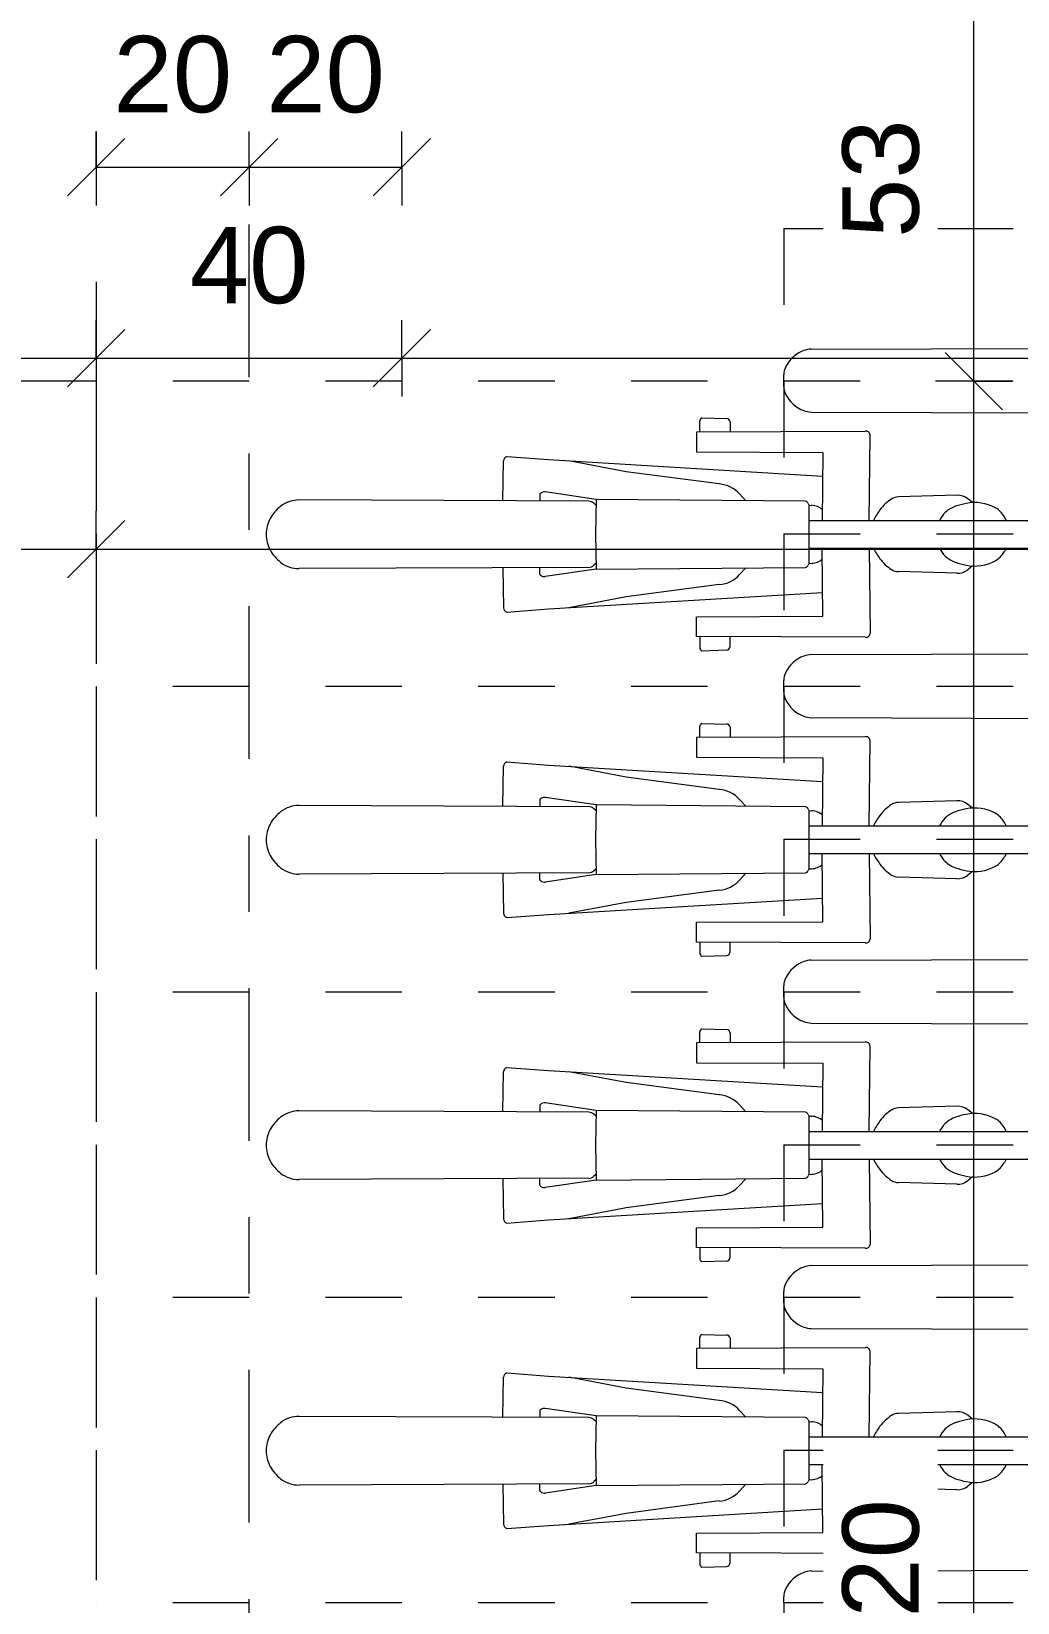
# Model space of a CAD drawing. Header units: metres. Extents: x -86 to 44, y -23 to 39.
# Drawn here: x 18.267 to 19.558, y -15.763 to -13.706 of the extents above; entities that cross this region are included whole.
import ezdxf

# ---------------------------------------------------------------- set-up
doc = ezdxf.new("R2010")
doc.units = ezdxf.units.M
doc.linetypes.add('_Rasterlinie_', pattern=[0.375, 0.2, -0.05, 0.075, -0.05])
doc.linetypes.add('_Verdeckte Linien_', pattern=[0.15, 0.1, -0.05])
for name, color, linetype, lineweight in [('A-____-____-DIMS', 7, 'Continuous', 5), ('A-____-____-DIMS-50', 7, 'Continuous', 5), ('A-DETL-GENF-HDLN', 7, '_Verdeckte Linien_', 9), ('A-DETL-GENF-OTLN', 7, 'Continuous', 9), ('C-PRKG-____-HDLN', 7, '_Verdeckte Linien_', 9), ('C-PRKG-____-OTLN', 7, 'Continuous', 9), ('S-GRID-____-OTLN', 7, 'Continuous', 5)]:
    doc.layers.add(name, color=color, linetype=linetype, lineweight=lineweight)
doc.styles.add('Arial_1', font='arial.ttf', dxfattribs={"height": 0.1})
doc.dimstyles.new('SUB_Rohbau_fein', dxfattribs={"dimscale": 0.3048, "dimtxt": 0.102026, "dimasz": 0.246063, "dimexe": 0.164042, "dimexo": 0.0625, "dimgap": 0.123031, "dimtad": 1, "dimdec": 1, "dimlfac": 100, "dimrnd": 0.5, "dimdsep": 46, "dimtxsty": 'Arial_1', "dimblk1": 'OBLIQUE', "dimblk2": 'OBLIQUE', "dimsah": 1, "dimcen": 0.09, "dimazin": 0, "dimtfac": 1, "dimtdec": 4, "dimtix": 1, "dimtmove": 0, "dimatfit": 3, "dimfxl": 0.164042, "dimfxlon": 1, "dimtvp": 1, "dimtfill": 1, "dimtolj": 1, "dimtzin": 0, "dimarcsym": 2})
doc.dimstyles.new('SUB_Rohbau_fein_1', dxfattribs={"dimscale": 0.3048, "dimtxt": 0.102026, "dimasz": 0.246063, "dimexe": 0.164042, "dimexo": 0.0625, "dimgap": 0.123031, "dimtad": 1, "dimrnd": 0.005, "dimzin": 0, "dimdsep": 46, "dimtxsty": 'Arial_1', "dimblk1": 'OBLIQUE', "dimblk2": 'OBLIQUE', "dimsah": 1, "dimcen": 0.09, "dimazin": 0, "dimtfac": 1, "dimtdec": 4, "dimtix": 1, "dimtmove": 0, "dimatfit": 3, "dimfxl": 0.164042, "dimfxlon": 1, "dimtvp": 1, "dimtfill": 1, "dimtolj": 1, "dimtzin": 0, "dimarcsym": 2})
doc.dimstyles.new('SUB_Rohbau_fein_6', dxfattribs={"dimscale": 0.3048, "dimtxt": 0.102026, "dimasz": 0.246063, "dimexe": 0.164042, "dimexo": 0.0625, "dimgap": 0.123031, "dimtad": 1, "dimdec": 1, "dimlfac": 100, "dimrnd": 0.5, "dimdsep": 46, "dimtxsty": 'Arial_1', "dimblk1": 'OBLIQUE', "dimblk2": 'OBLIQUE', "dimsah": 1, "dimcen": 0.09, "dimazin": 0, "dimtfac": 1, "dimtdec": 4, "dimtix": 1, "dimtmove": 0, "dimatfit": 3, "dimfxl": 0.164042, "dimfxlon": 1, "dimtvp": 1, "dimtfill": 1, "dimtolj": 1, "dimtzin": 0, "dimarcsym": 2})
doc.dimstyles.new('SUB_Rohbau_fein_7', dxfattribs={"dimscale": 0.3048, "dimtxt": 0.102026, "dimasz": 0.246063, "dimexe": 0.164042, "dimexo": 0.0625, "dimgap": 0.123031, "dimtad": 1, "dimrnd": 0.005, "dimzin": 0, "dimdsep": 46, "dimtxsty": 'Arial_1', "dimblk1": 'OBLIQUE', "dimblk2": 'OBLIQUE', "dimsah": 1, "dimcen": 0.09, "dimazin": 0, "dimtfac": 1, "dimtdec": 4, "dimtix": 1, "dimtmove": 0, "dimatfit": 3, "dimfxl": 0.164042, "dimfxlon": 1, "dimtvp": 1, "dimtfill": 1, "dimtolj": 1, "dimtzin": 0, "dimarcsym": 2})
doc.dimstyles.new('SUB_Rohbau_fein_8', dxfattribs={"dimscale": 0.3048, "dimtxt": 0.102026, "dimasz": 0.246063, "dimexe": 0.164042, "dimexo": 0.0625, "dimgap": 0.123031, "dimtad": 1, "dimdec": 1, "dimlfac": 100, "dimrnd": 0.5, "dimdsep": 46, "dimtxsty": 'Arial_1', "dimblk1": 'OBLIQUE', "dimblk2": 'OBLIQUE', "dimsah": 1, "dimcen": 0.09, "dimazin": 0, "dimtfac": 1, "dimtdec": 4, "dimtix": 1, "dimtmove": 0, "dimatfit": 3, "dimfxl": 0.164042, "dimfxlon": 1, "dimtvp": 1, "dimtfill": 1, "dimtolj": 1, "dimtzin": 0, "dimarcsym": 2})

# ---------------------------------------------------------------- blocks, each defined once
blk = doc.blocks.new('Fahrradstellplatz - Fahrradstellplatz-23763285--01_UG_OK_FFB_AF')
at = {"layer": 'C-PRKG-____-HDLN', "color": 253, "true_color": 0x999999}
blk.add_line((3.02, 4.1), (6.75, 4.1), dxfattribs=at)
blk = doc.blocks.new('Fahrradstellplatz - Fahrradstellplatz-23804100--01_UG_OK_FFB_AF')
at = {"layer": 'A-DETL-GENF-HDLN', "color": 253, "true_color": 0x999999}
for p, q in [((0, 0), (0, -2)), ((0.4, 0), (0.4, -2)), ((0.4, 0), (0.4, -2)), ((0.8, 0), (0.8, -2)), ((0.8, 0), (0.8, -2)), ((1.2, 0), (1.2, -2)), ((1.6, 0), (1.2, 0)), ((1.2, 0), (1.2, -2)), ((1.6, 0), (1.6, -2)), ((2, 0), (1.6, 0)), ((1.6, 0), (1.6, -2)), ((2, 0), (2, -2)), ((2.4, 0), (2, 0)), ((2, 0), (2, -2)), ((2.4, 0), (2.4, -2)), ((2.8, 0), (2.4, 0)), ((2.4, 0), (2.4, -2)), ((2.8, 0), (2.8, -2)), ((3.2, 0), (2.8, 0)), ((2.8, 0), (2.8, -2)), ((3.2, 0), (3.2, -2)), ((0, -2), (0.4, -2)), ((0.4, -2), (0.8, -2)), ((0.8, -2), (1.2, -2)), ((1.2, -2), (1.6, -2))]:
    blk.add_line(p, q, dxfattribs=at)
at = {"layer": 'A-DETL-GENF-OTLN', "color": 253, "true_color": 0x999999}
for p, q in [((1.4006, 0), (1.4081, 0)), ((1.7931, 0), (1.8006, 0)), ((1.8006, 0), (1.8081, 0)), ((2.1931, 0), (2.2006, 0)), ((2.2006, 0), (2.2081, 0)), ((2.5931, 0), (2.6006, 0)), ((2.6006, 0), (2.6081, 0)), ((2.9931, 0), (3.0006, 0)), ((3.0006, 0), (3.0081, 0)), ((1.4419, -0.0357), (1.4431, -0.4548)), ((1.7593, -0.0357), (1.7581, -0.4548)), ((1.8419, -0.0357), (1.8431, -0.4548)), ((2.1593, -0.0357), (2.1581, -0.4548)), ((2.2419, -0.0357), (2.2431, -0.4548)), ((2.5593, -0.0357), (2.5581, -0.4548)), ((2.6419, -0.0357), (2.6431, -0.4548)), ((2.9593, -0.0357), (2.9581, -0.4548)), ((3.0419, -0.0357), (3.0431, -0.4548)), ((0.1825, -1.0675), (0.1825, -0.478)), ((0.2187, -1.0675), (0.2187, -0.478)), ((0.5825, -1.0675), (0.5825, -0.478)), ((0.6187, -1.0675), (0.6187, -0.478)), ((0.9825, -1.0675), (0.9825, -0.478)), ((1.0187, -1.0675), (1.0187, -0.478)), ((1.3825, -1.0675), (1.3825, -0.478)), ((1.4187, -1.0675), (1.4187, -0.478)), ((0.1825, -0.809), (0.1779, -0.8114)), ((0.2187, -0.809), (0.2233, -0.8114)), ((0.5825, -0.809), (0.5779, -0.8114)), ((0.6187, -0.809), (0.6233, -0.8114)), ((0.9825, -0.809), (0.9779, -0.8114)), ((1.0187, -0.809), (1.0233, -0.8114)), ((1.3825, -0.809), (1.3779, -0.8114)), ((1.4187, -0.809), (1.4233, -0.8114)), ((0.1591, -0.8532), (0.1542, -0.8592)), ((0.2421, -0.8532), (0.247, -0.8592)), ((0.5591, -0.8532), (0.5542, -0.8592)), ((0.6421, -0.8532), (0.647, -0.8592)), ((0.9591, -0.8532), (0.9542, -0.8592)), ((1.0421, -0.8532), (1.047, -0.8592)), ((1.3591, -0.8532), (1.3542, -0.8592)), ((1.4421, -0.8532), (1.447, -0.8592)), ((0.1495, -0.8735), (0.1517, -0.95)), ((0.2517, -0.8735), (0.2495, -0.95)), ((0.5495, -0.8735), (0.5517, -0.95)), ((0.6517, -0.8735), (0.6495, -0.95)), ((0.9495, -0.8735), (0.9517, -0.95)), ((1.0517, -0.8735), (1.0495, -0.95)), ((1.3495, -0.8735), (1.3517, -0.95)), ((1.4517, -0.8735), (1.4495, -0.95)), ((0.1825, -0.9883), (0.0707, -0.9872)), ((0.2187, -0.9883), (0.3305, -0.9872)), ((0.5825, -0.9883), (0.4707, -0.9872)), ((0.6187, -0.9883), (0.7305, -0.9872)), ((0.9825, -0.9883), (0.8707, -0.9872)), ((1.0187, -0.9883), (1.1305, -0.9872)), ((1.3825, -0.9883), (1.2707, -0.9872)), ((1.4187, -0.9883), (1.5305, -0.9872)), ((0.0658, -0.9937), (0.0667, -1.2142)), ((0.3354, -0.9937), (0.3345, -1.2142)), ((0.4658, -0.9937), (0.4667, -1.2142)), ((0.7354, -0.9937), (0.7345, -1.2142)), ((0.8658, -0.9937), (0.8667, -1.2142)), ((1.1354, -0.9937), (1.1345, -1.2142)), ((1.2658, -0.9937), (1.2667, -1.2142)), ((1.5354, -0.9937), (1.5345, -1.2142)), ((0.0925, -1.2142), (0.0933, -1.049)), ((0.0933, -1.049), (0.1825, -1.0497)), ((0.3079, -1.049), (0.2187, -1.0497)), ((0.3087, -1.2142), (0.3079, -1.049)), ((0.4925, -1.2142), (0.4933, -1.049)), ((0.4933, -1.049), (0.5825, -1.0497)), ((0.7079, -1.049), (0.6187, -1.0497)), ((0.7087, -1.2142), (0.7079, -1.049)), ((0.8925, -1.2142), (0.8933, -1.049)), ((0.8933, -1.049), (0.9825, -1.0497)), ((1.1079, -1.049), (1.0187, -1.0497)), ((1.1087, -1.2142), (1.1079, -1.049)), ((1.2925, -1.2142), (1.2933, -1.049)), ((1.2933, -1.049), (1.3825, -1.0497)), ((1.5079, -1.049), (1.4187, -1.0497)), ((1.5087, -1.2142), (1.5079, -1.049)), ((0.1028, -1.408), (0.1243, -1.0493)), ((0.1604, -1.0681), (0.1621, -1.0675)), ((0.1621, -1.0675), (0.2006, -1.0674)), ((0.1624, -1.0675), (0.1627, -1.0634)), ((0.2006, -1.0674), (0.2391, -1.0675)), ((0.2387, -1.0675), (0.2385, -1.0634)), ((0.2391, -1.0675), (0.2408, -1.0681)), ((0.2984, -1.408), (0.2769, -1.0493)), ((0.5028, -1.408), (0.5243, -1.0493)), ((0.5604, -1.0681), (0.5621, -1.0675)), ((0.5621, -1.0675), (0.6006, -1.0674)), ((0.5624, -1.0675), (0.5627, -1.0634)), ((0.6006, -1.0674), (0.6391, -1.0675)), ((0.6387, -1.0675), (0.6385, -1.0634)), ((0.6391, -1.0675), (0.6408, -1.0681)), ((0.6984, -1.408), (0.6769, -1.0493)), ((0.9028, -1.408), (0.9243, -1.0493)), ((0.9604, -1.0681), (0.9621, -1.0675)), ((0.9621, -1.0675), (1.0006, -1.0674)), ((0.9624, -1.0675), (0.9627, -1.0634)), ((1.0006, -1.0674), (1.0391, -1.0675)), ((1.0387, -1.0675), (1.0385, -1.0634)), ((1.0391, -1.0675), (1.0408, -1.0681)), ((1.0984, -1.408), (1.0769, -1.0493)), ((1.3028, -1.408), (1.3243, -1.0493)), ((1.3604, -1.0681), (1.3621, -1.0675)), ((1.3621, -1.0675), (1.4006, -1.0674)), ((1.3624, -1.0675), (1.3627, -1.0634)), ((1.4006, -1.0674), (1.4391, -1.0675)), ((1.4387, -1.0675), (1.4385, -1.0634)), ((1.4391, -1.0675), (1.4408, -1.0681)), ((1.4984, -1.408), (1.4769, -1.0493)), ((0.1573, -1.0716), (0.155, -1.3458)), ((0.2462, -1.3458), (0.2439, -1.0716)), ((0.5573, -1.0716), (0.555, -1.3458)), ((0.6462, -1.3458), (0.6439, -1.0716)), ((0.9573, -1.0716), (0.955, -1.3458)), ((1.0462, -1.3458), (1.0439, -1.0716)), ((1.3573, -1.0716), (1.355, -1.3458)), ((1.4462, -1.3458), (1.4439, -1.0716)), ((0.1567, -1.1498), (0.1478, -1.1579)), ((0.2445, -1.1498), (0.2534, -1.1579)), ((0.5567, -1.1498), (0.5478, -1.1579)), ((0.6445, -1.1498), (0.6534, -1.1579)), ((0.9567, -1.1498), (0.9478, -1.1579)), ((1.0445, -1.1498), (1.0534, -1.1579)), ((1.3567, -1.1498), (1.3478, -1.1579)), ((1.4445, -1.1498), (1.4534, -1.1579)), ((0.0529, -1.1705), (0.0665, -1.1702)), ((0.3483, -1.1705), (0.3347, -1.1702)), ((0.4529, -1.1705), (0.4665, -1.1702)), ((0.7483, -1.1705), (0.7347, -1.1702)), ((0.8529, -1.1705), (0.8665, -1.1702)), ((1.1483, -1.1705), (1.1347, -1.1702)), ((1.2529, -1.1705), (1.2665, -1.1702)), ((1.5483, -1.1705), (1.5347, -1.1702)), ((0.0482, -1.2074), (0.0491, -1.1747)), ((0.1347, -1.1845), (0.1186, -1.3065)), ((0.2664, -1.1845), (0.2826, -1.3065)), ((0.353, -1.2074), (0.3521, -1.1747)), ((0.4482, -1.2074), (0.4491, -1.1747)), ((0.5347, -1.1845), (0.5186, -1.3065)), ((0.6664, -1.1845), (0.6826, -1.3065)), ((0.753, -1.2074), (0.7521, -1.1747)), ((0.8482, -1.2074), (0.8491, -1.1747)), ((0.9347, -1.1845), (0.9186, -1.3065)), ((1.0664, -1.1845), (1.0826, -1.3065)), ((1.153, -1.2074), (1.1521, -1.1747)), ((1.2482, -1.2074), (1.2491, -1.1747)), ((1.3347, -1.1845), (1.3186, -1.3065)), ((1.4664, -1.1845), (1.4826, -1.3065)), ((1.553, -1.2074), (1.5521, -1.1747)), ((0.0666, -1.2102), (0.0523, -1.21)), ((0.3345, -1.2102), (0.3489, -1.21)), ((0.4666, -1.2102), (0.4523, -1.21)), ((0.7345, -1.2102), (0.7489, -1.21)), ((0.8666, -1.2102), (0.8523, -1.21)), ((1.1345, -1.2102), (1.1489, -1.21)), ((1.2666, -1.2102), (1.2523, -1.21)), ((1.5345, -1.2102), (1.5489, -1.21)), ((0.0667, -1.2142), (0.0925, -1.2142)), ((0.3345, -1.2142), (0.3087, -1.2142)), ((0.4667, -1.2142), (0.4925, -1.2142)), ((0.7345, -1.2142), (0.7087, -1.2142)), ((0.8667, -1.2142), (0.8925, -1.2142)), ((1.1345, -1.2142), (1.1087, -1.2142)), ((1.2667, -1.2142), (1.2925, -1.2142)), ((1.5345, -1.2142), (1.5087, -1.2142)), ((0.1186, -1.3065), (0.1044, -1.3816)), ((0.2826, -1.3065), (0.2968, -1.3816)), ((0.5186, -1.3065), (0.5044, -1.3816)), ((0.6826, -1.3065), (0.6968, -1.3816)), ((0.9186, -1.3065), (0.9044, -1.3816)), ((1.0826, -1.3065), (1.0968, -1.3816)), ((1.3186, -1.3065), (1.3044, -1.3816)), ((1.4826, -1.3065), (1.4968, -1.3816)), ((0.155, -1.3458), (0.1452, -1.4123)), ((0.155, -1.3458), (0.2006, -1.3465)), ((0.1573, -1.3551), (0.1556, -1.7345)), ((0.1623, -1.3459), (0.16, -1.3486)), ((0.2006, -1.3465), (0.2462, -1.3458)), ((0.2389, -1.3459), (0.2411, -1.3486)), ((0.2439, -1.3551), (0.2456, -1.7345)), ((0.2462, -1.3458), (0.256, -1.4123)), ((0.555, -1.3458), (0.5452, -1.4123)), ((0.555, -1.3458), (0.6006, -1.3465)), ((0.5573, -1.3551), (0.5556, -1.7345)), ((0.5623, -1.3459), (0.56, -1.3486)), ((0.6006, -1.3465), (0.6462, -1.3458)), ((0.6389, -1.3459), (0.6411, -1.3486)), ((0.6439, -1.3551), (0.6456, -1.7345)), ((0.6462, -1.3458), (0.656, -1.4123)), ((0.955, -1.3458), (0.9452, -1.4123)), ((0.955, -1.3458), (1.0006, -1.3465)), ((0.9573, -1.3551), (0.9556, -1.7345)), ((0.9623, -1.3459), (0.96, -1.3486)), ((1.0006, -1.3465), (1.0462, -1.3458)), ((1.0389, -1.3459), (1.0411, -1.3486)), ((1.0439, -1.3551), (1.0456, -1.7345)), ((1.0462, -1.3458), (1.056, -1.4123)), ((1.355, -1.3458), (1.3452, -1.4123)), ((1.355, -1.3458), (1.4006, -1.3465)), ((1.3573, -1.3551), (1.3556, -1.7345)), ((1.3623, -1.3459), (1.36, -1.3486)), ((1.4006, -1.3465), (1.4462, -1.3458)), ((1.4389, -1.3459), (1.4411, -1.3486)), ((1.4439, -1.3551), (1.4456, -1.7345)), ((1.4462, -1.3458), (1.456, -1.4123)), ((0.0987, -1.4626), (0.1028, -1.408)), ((0.1486, -1.4194), (0.157, -1.4194)), ((0.2526, -1.4194), (0.2442, -1.4194)), ((0.3025, -1.4626), (0.2984, -1.408)), ((0.4987, -1.4626), (0.5028, -1.408)), ((0.5486, -1.4194), (0.557, -1.4194)), ((0.6526, -1.4194), (0.6442, -1.4194)), ((0.7025, -1.4626), (0.6984, -1.408)), ((0.8987, -1.4626), (0.9028, -1.408)), ((0.9486, -1.4194), (0.957, -1.4194)), ((1.0526, -1.4194), (1.0442, -1.4194)), ((1.1025, -1.4626), (1.0984, -1.408)), ((1.2987, -1.4626), (1.3028, -1.408)), ((1.3486, -1.4194), (1.357, -1.4194)), ((1.4526, -1.4194), (1.4442, -1.4194)), ((1.5025, -1.4626), (1.4984, -1.408)), ((0.1568, -1.4679), (0.1043, -1.4669)), ((0.2444, -1.4679), (0.2969, -1.4669)), ((0.5568, -1.4679), (0.5043, -1.4669)), ((0.6444, -1.4679), (0.6969, -1.4669)), ((0.9568, -1.4679), (0.9043, -1.4669)), ((1.0444, -1.4679), (1.0969, -1.4669)), ((1.3568, -1.4679), (1.3043, -1.4669)), ((1.4444, -1.4679), (1.4969, -1.4669))]:
    blk.add_line(p, q, dxfattribs=at)
for centre, radius, start, end in [((1.7931, -0.024), 0.024, 90.0116, 114.7042), ((2.1931, -0.024), 0.024, 90.0116, 114.7042), ((2.5931, -0.024), 0.024, 90.0116, 114.7042), ((2.9931, -0.024), 0.024, 90.0116, 114.7042), ((1.4081, -0.024), 0.024, 65.2958, 89.9884), ((1.4009, -0.0396), 0.0412, 18.9471, 65.2958), ((1.8003, -0.0396), 0.0412, 114.7042, 161.0529), ((1.8081, -0.024), 0.024, 65.2958, 89.9884), ((1.8009, -0.0396), 0.0412, 18.9471, 65.2958), ((2.2003, -0.0396), 0.0412, 114.7042, 161.0529), ((2.2081, -0.024), 0.024, 65.2958, 89.9884), ((2.2009, -0.0396), 0.0412, 18.9471, 65.2958), ((2.6003, -0.0396), 0.0412, 114.7042, 161.0529), ((2.6081, -0.024), 0.024, 65.2958, 89.9884), ((2.6009, -0.0396), 0.0412, 18.9471, 65.2958), ((3.0003, -0.0396), 0.0412, 114.7042, 161.0529), ((3.0081, -0.024), 0.024, 65.2958, 89.9884), ((3.0009, -0.0396), 0.0412, 18.9471, 65.2958), ((1.4015, -0.0394), 0.0406, 5.2642, 18.9471), ((1.7997, -0.0394), 0.0406, 161.0529, 174.7358), ((1.8015, -0.0394), 0.0406, 5.2642, 18.9471), ((2.1997, -0.0394), 0.0406, 161.0529, 174.7358), ((2.2015, -0.0394), 0.0406, 5.2642, 18.9471), ((2.5997, -0.0394), 0.0406, 161.0529, 174.7358), ((2.6015, -0.0394), 0.0406, 5.2642, 18.9471), ((2.9997, -0.0394), 0.0406, 161.0529, 174.7358), ((3.0015, -0.0394), 0.0406, 5.2642, 18.9471), ((0.1914, -0.8372), 0.0291, 117.6438, 151.2706), ((0.2097, -0.8372), 0.0291, 28.7294, 62.3562), ((0.5914, -0.8372), 0.0291, 117.6438, 151.2706), ((0.6097, -0.8372), 0.0291, 28.7294, 62.3562), ((0.9914, -0.8372), 0.0291, 117.6438, 151.2706), ((1.0097, -0.8372), 0.0291, 28.7294, 62.3562), ((1.3914, -0.8372), 0.0291, 117.6438, 151.2706), ((1.4097, -0.8372), 0.0291, 28.7294, 62.3562), ((0.2151, -0.8501), 0.0561, 151.2706, 191.4914), ((0.1861, -0.8501), 0.0561, 348.5086, 28.7294), ((0.6151, -0.8501), 0.0561, 151.2706, 191.4914), ((0.5861, -0.8501), 0.0561, 348.5086, 28.7294), ((1.0151, -0.8501), 0.0561, 151.2706, 191.4914), ((0.9861, -0.8501), 0.0561, 348.5086, 28.7294), ((1.4151, -0.8501), 0.0561, 151.2706, 191.4914), ((1.3861, -0.8501), 0.0561, 348.5086, 28.7294), ((0.1712, -0.8728), 0.0217, 141.3143, 181.7839), ((0.271, -0.8388), 0.1131, 191.4914, 198.8121), ((0.1302, -0.8388), 0.1131, 341.1879, 348.5086), ((0.23, -0.8728), 0.0217, 358.2161, 38.6857), ((0.5712, -0.8728), 0.0217, 141.3143, 181.7839), ((0.671, -0.8388), 0.1131, 191.4914, 198.8121), ((0.5302, -0.8388), 0.1131, 341.1879, 348.5086), ((0.63, -0.8728), 0.0217, 358.2161, 38.6857), ((0.9712, -0.8728), 0.0217, 141.3143, 181.7839), ((1.071, -0.8388), 0.1131, 191.4914, 198.8121), ((0.9302, -0.8388), 0.1131, 341.1879, 348.5086), ((1.03, -0.8728), 0.0217, 358.2161, 38.6857), ((1.3712, -0.8728), 0.0217, 141.3143, 181.7839), ((1.471, -0.8388), 0.1131, 191.4914, 198.8121), ((1.3302, -0.8388), 0.1131, 341.1879, 348.5086), ((1.43, -0.8728), 0.0217, 358.2161, 38.6857), ((0.1986, -0.8634), 0.0367, 198.8121, 223.6761), ((0.2026, -0.8634), 0.0367, 316.3239, 341.1879), ((0.5986, -0.8634), 0.0367, 198.8121, 223.6761), ((0.6026, -0.8634), 0.0367, 316.3239, 341.1879), ((0.9986, -0.8634), 0.0367, 198.8121, 223.6761), ((1.0026, -0.8634), 0.0367, 316.3239, 341.1879), ((1.3986, -0.8634), 0.0367, 198.8121, 223.6761), ((1.4026, -0.8634), 0.0367, 316.3239, 341.1879), ((0.1961, -0.8658), 0.0333, 223.6761, 245.8489), ((0.2051, -0.8658), 0.0333, 294.1511, 316.3239), ((0.5961, -0.8658), 0.0333, 223.6761, 245.8489), ((0.6051, -0.8658), 0.0333, 294.1511, 316.3239), ((0.9961, -0.8658), 0.0333, 223.6761, 245.8489), ((1.0051, -0.8658), 0.0333, 294.1511, 316.3239), ((1.3961, -0.8658), 0.0333, 223.6761, 245.8489), ((1.4051, -0.8658), 0.0333, 294.1511, 316.3239), ((0.1693, -0.9495), 0.0176, 181.6619, 212.4932), ((0.2028, -0.9281), 0.0574, 212.4932, 233.4981), ((0.1984, -0.9281), 0.0574, 306.5019, 327.5068), ((0.2319, -0.9495), 0.0176, 327.5068, 358.3381), ((0.5693, -0.9495), 0.0176, 181.6619, 212.4932), ((0.6028, -0.9281), 0.0574, 212.4932, 233.4981), ((0.5984, -0.9281), 0.0574, 306.5019, 327.5068), ((0.6319, -0.9495), 0.0176, 327.5068, 358.3381), ((0.9693, -0.9495), 0.0176, 181.6619, 212.4932), ((1.0028, -0.9281), 0.0574, 212.4932, 233.4981), ((0.9984, -0.9281), 0.0574, 306.5019, 327.5068), ((1.0319, -0.9495), 0.0176, 327.5068, 358.3381), ((1.3693, -0.9495), 0.0176, 181.6619, 212.4932), ((1.4028, -0.9281), 0.0574, 212.4932, 233.4981), ((1.3984, -0.9281), 0.0574, 306.5019, 327.5068), ((1.4319, -0.9495), 0.0176, 327.5068, 358.3381), ((0.0706, -0.9923), 0.00508, 89.4468, 195.7821), ((0.2288, -0.893), 0.1011, 233.4981, 242.7387), ((0.1724, -0.893), 0.1011, 297.2613, 306.5019), ((0.3305, -0.9923), 0.00508, 344.2179, 90.5532), ((0.4706, -0.9923), 0.00508, 89.4468, 195.7821), ((0.6288, -0.893), 0.1011, 233.4981, 242.7387), ((0.5724, -0.893), 0.1011, 297.2613, 306.5019), ((0.7305, -0.9923), 0.00508, 344.2179, 90.5532), ((0.8706, -0.9923), 0.00508, 89.4468, 195.7821), ((1.0288, -0.893), 0.1011, 233.4981, 242.7387), ((0.9724, -0.893), 0.1011, 297.2613, 306.5019), ((1.1305, -0.9923), 0.00508, 344.2179, 90.5532), ((1.2706, -0.9923), 0.00508, 89.4468, 195.7821), ((1.4288, -0.893), 0.1011, 233.4981, 242.7387), ((1.3724, -0.893), 0.1011, 297.2613, 306.5019), ((1.5305, -0.9923), 0.00508, 344.2179, 90.5532), ((0.162, -1.0727), 0.00483, 109.8743, 166.7404), ((0.1854, -1.0646), 0.0228, 138.7676, 176.9501), ((0.2158, -1.0646), 0.0228, 3.0499, 41.2324), ((0.2392, -1.0727), 0.00483, 13.2596, 70.1257), ((0.562, -1.0727), 0.00483, 109.8743, 166.7404), ((0.5854, -1.0646), 0.0228, 138.7676, 176.9501), ((0.6158, -1.0646), 0.0228, 3.0499, 41.2324), ((0.6392, -1.0727), 0.00483, 13.2596, 70.1257), ((0.962, -1.0727), 0.00483, 109.8743, 166.7404), ((0.9854, -1.0646), 0.0228, 138.7676, 176.9501), ((1.0158, -1.0646), 0.0228, 3.0499, 41.2324), ((1.0392, -1.0727), 0.00483, 13.2596, 70.1257), ((1.362, -1.0727), 0.00483, 109.8743, 166.7404), ((1.3854, -1.0646), 0.0228, 138.7676, 176.9501), ((1.4158, -1.0646), 0.0228, 3.0499, 41.2324), ((1.4392, -1.0727), 0.00483, 13.2596, 70.1257), ((0.0535, -1.1749), 0.00438, 98.4939, 178.3256), ((0.1758, -1.1882), 0.0413, 132.7557, 174.7793), ((0.2254, -1.1882), 0.0413, 5.2207, 47.2443), ((0.3477, -1.1749), 0.00438, 1.6744, 81.5061), ((0.4535, -1.1749), 0.00438, 98.4939, 178.3256), ((0.5758, -1.1882), 0.0413, 132.7557, 174.7793), ((0.6254, -1.1882), 0.0413, 5.2207, 47.2443), ((0.7477, -1.1749), 0.00438, 1.6744, 81.5061), ((0.8535, -1.1749), 0.00438, 98.4939, 178.3256), ((0.9758, -1.1882), 0.0413, 132.7557, 174.7793), ((1.0254, -1.1882), 0.0413, 5.2207, 47.2443), ((1.1477, -1.1749), 0.00438, 1.6744, 81.5061), ((1.2535, -1.1749), 0.00438, 98.4939, 178.3256), ((1.3758, -1.1882), 0.0413, 132.7557, 174.7793), ((1.4254, -1.1882), 0.0413, 5.2207, 47.2443), ((1.5477, -1.1749), 0.00438, 1.6744, 81.5061), ((0.0524, -1.2054), 0.00464, 205.5141, 269.5308), ((0.3488, -1.2054), 0.00464, 270.4692, 334.4859), ((0.4524, -1.2054), 0.00464, 205.5141, 269.5308), ((0.7488, -1.2054), 0.00464, 270.4692, 334.4859), ((0.8524, -1.2054), 0.00464, 205.5141, 269.5308), ((1.1488, -1.2054), 0.00464, 270.4692, 334.4859), ((1.2524, -1.2054), 0.00464, 205.5141, 269.5308), ((1.5488, -1.2054), 0.00464, 270.4692, 334.4859), ((0.1689, -1.3562), 0.0117, 139.6093, 174.8866), ((0.2323, -1.3562), 0.0117, 5.1134, 40.3907), ((0.5689, -1.3562), 0.0117, 139.6093, 174.8866), ((0.6323, -1.3562), 0.0117, 5.1134, 40.3907), ((0.9689, -1.3562), 0.0117, 139.6093, 174.8866), ((1.0323, -1.3562), 0.0117, 5.1134, 40.3907), ((1.3689, -1.3562), 0.0117, 139.6093, 174.8866), ((1.4323, -1.3562), 0.0117, 5.1134, 40.3907), ((0.1532, -1.4134), 0.00806, 171.6319, 220.4805), ((0.1486, -1.4174), 0.00199, 220.4805, 270.7837), ((0.2526, -1.4174), 0.00199, 269.2163, 319.5195), ((0.248, -1.4134), 0.00806, 319.5195, 8.3681), ((0.5532, -1.4134), 0.00806, 171.6319, 220.4805), ((0.5486, -1.4174), 0.00199, 220.4805, 270.7837), ((0.6526, -1.4174), 0.00199, 269.2163, 319.5195), ((0.648, -1.4134), 0.00806, 319.5195, 8.3681), ((0.9532, -1.4134), 0.00806, 171.6319, 220.4805), ((0.9486, -1.4174), 0.00199, 220.4805, 270.7837), ((1.0526, -1.4174), 0.00199, 269.2163, 319.5195), ((1.048, -1.4134), 0.00806, 319.5195, 8.3681), ((1.3532, -1.4134), 0.00806, 171.6319, 220.4805), ((1.3486, -1.4174), 0.00199, 220.4805, 270.7837), ((1.4526, -1.4174), 0.00199, 269.2163, 319.5195), ((1.448, -1.4134), 0.00806, 319.5195, 8.3681), ((0.1045, -1.4608), 0.00606, 196.7999, 268.9063), ((0.2967, -1.4608), 0.00606, 271.0937, 343.2001), ((0.5045, -1.4608), 0.00606, 196.7999, 268.9063), ((0.6967, -1.4608), 0.00606, 271.0937, 343.2001), ((0.9045, -1.4608), 0.00606, 196.7999, 268.9063), ((1.0967, -1.4608), 0.00606, 271.0937, 343.2001), ((1.3045, -1.4608), 0.00606, 196.7999, 268.9063), ((1.4967, -1.4608), 0.00606, 271.0937, 343.2001), ((0.1944, -1.7346), 0.0388, 179.7429, 218.4031), ((0.2068, -1.7346), 0.0388, 321.5969, 0.2571), ((0.5944, -1.7346), 0.0388, 179.7429, 218.4031), ((0.6068, -1.7346), 0.0388, 321.5969, 0.2571), ((0.9944, -1.7346), 0.0388, 179.7429, 218.4031), ((1.0068, -1.7346), 0.0388, 321.5969, 0.2571), ((1.3944, -1.7346), 0.0388, 179.7429, 218.4031), ((1.4068, -1.7346), 0.0388, 321.5969, 0.2571), ((0.2058, -1.7256), 0.0534, 218.4031, 241.1766), ((0.1954, -1.7256), 0.0534, 298.8234, 321.5969), ((0.6058, -1.7256), 0.0534, 218.4031, 241.1766), ((0.5954, -1.7256), 0.0534, 298.8234, 321.5969), ((1.0058, -1.7256), 0.0534, 218.4031, 241.1766), ((0.9954, -1.7256), 0.0534, 298.8234, 321.5969), ((1.4058, -1.7256), 0.0534, 218.4031, 241.1766), ((1.3954, -1.7256), 0.0534, 298.8234, 321.5969), ((0.2007, -1.7348), 0.0429, 241.1766, 269.7973), ((0.2004, -1.7348), 0.0429, 270.2027, 298.8234), ((0.6007, -1.7348), 0.0429, 241.1766, 269.7973), ((0.6004, -1.7348), 0.0429, 270.2027, 298.8234), ((1.0007, -1.7348), 0.0429, 241.1766, 269.7973), ((1.0004, -1.7348), 0.0429, 270.2027, 298.8234), ((1.4007, -1.7348), 0.0429, 241.1766, 269.7973), ((1.4004, -1.7348), 0.0429, 270.2027, 298.8234)]:
    blk.add_arc(centre, radius, start, end, dxfattribs=at)
at = {"layer": 'C-PRKG-____-HDLN', "color": 253, "true_color": 0x999999}
blk.add_line((0, -2), (0, -4.1), dxfattribs=at)
blk = doc.blocks.new('DIMBLOCK829--01_UG_OK_FFB_AF')
at = {"layer": 'A-____-____-DIMS-50'}
for p, q in [((10.927, -14.1334), (10.927, -14.0834)), ((18.352, -14.1334), (18.352, -14.0834)), ((10.927, -14.1334), (10.9645, -14.0959)), ((18.352, -14.1334), (18.3895, -14.0959)), ((10.927, -14.1334), (10.8895, -14.1709)), ((10.927, -14.1334), (18.352, -14.1334)), ((10.927, -14.1334), (10.927, -14.1834)), ((18.352, -14.1334), (18.3145, -14.1709)), ((18.352, -14.1334), (18.352, -14.1834))]:
    blk.add_line(p, q, dxfattribs=at)
at = {"layer": 'A-____-____-DIMS-50', "color": 0, "insert": (14.4778, -13.9614), "char_height": 0.1, "width": 0.388091, "attachment_point": 1, "line_spacing_factor": 0.941778, "style": 'Arial_1', "bg_fill": 3, "box_fill_scale": 1.25, "bg_fill_color": 256, "bg_fill_true_color": 13158600, "bg_fill_transparency": 0}
blk.add_mtext('7.42\\A2\\H0.5x;\\S5^  ;\\H2x;', dxfattribs=at)
blk = doc.blocks.new('_Oblique')
at = {"color": 0, "linetype": 'ByBlock', "lineweight": -2}
blk.add_line((-0.5, -0.5), (0.5, 0.5), dxfattribs=at)
blk = doc.blocks.new('DIMBLOCK830--01_UG_OK_FFB_AF')
at = {"layer": 'A-____-____-DIMS-50'}
for p, q in [((18.352, -14.1334), (18.352, -14.0834)), ((18.752, -14.1334), (18.752, -14.0834)), ((18.352, -14.1334), (18.3895, -14.0959)), ((18.752, -14.1334), (18.7895, -14.0959)), ((18.352, -14.1334), (18.3145, -14.1709)), ((18.352, -14.1334), (18.752, -14.1334)), ((18.352, -14.1334), (18.352, -14.1834)), ((18.752, -14.1334), (18.7145, -14.1709)), ((18.752, -14.1334), (18.752, -14.1834))]:
    blk.add_line(p, q, dxfattribs=at)
at = {"layer": 'A-____-____-DIMS-50', "color": 0, "insert": (18.4744, -13.9614), "char_height": 0.1, "width": 0.186088, "attachment_point": 1, "line_spacing_factor": 0.941778, "style": 'Arial_1', "bg_fill": 3, "box_fill_scale": 1.25, "bg_fill_color": 256, "bg_fill_true_color": 13158600, "bg_fill_transparency": 0}
blk.add_mtext('40', dxfattribs=at)
blk = doc.blocks.new('DIMBLOCK831--01_UG_OK_FFB_AF')
at = {"layer": 'A-____-____-DIMS-50'}
for p, q in [((18.752, -14.1334), (18.752, -14.0834)), ((25.452, -14.1334), (25.452, -14.0834)), ((18.752, -14.1334), (18.7895, -14.0959)), ((25.452, -14.1334), (25.4895, -14.0959)), ((18.752, -14.1334), (18.7145, -14.1709)), ((18.752, -14.1334), (25.452, -14.1334)), ((18.752, -14.1334), (18.752, -14.1834)), ((25.452, -14.1334), (25.4145, -14.1709)), ((25.452, -14.1334), (25.452, -14.1834))]:
    blk.add_line(p, q, dxfattribs=at)
at = {"layer": 'A-____-____-DIMS-50', "color": 0, "insert": (21.9663, -13.9614), "char_height": 0.1, "width": 0.325653, "attachment_point": 1, "line_spacing_factor": 0.941778, "style": 'Arial_1', "bg_fill": 3, "box_fill_scale": 1.25, "bg_fill_color": 256, "bg_fill_true_color": 13158600, "bg_fill_transparency": 0}
blk.add_mtext('6.70', dxfattribs=at)
blk = doc.blocks.new('DIMBLOCK1243--01_UG_OK_FFB_AF')
at = {"layer": 'A-____-____-DIMS-50'}
for p, q in [((19.5005, -14.1634), (19.463, -14.1259)), ((19.5005, -14.1634), (19.4505, -14.1634)), ((19.5005, -17.3634), (19.5005, -14.1634)), ((19.5005, -14.1634), (19.538, -14.2009)), ((19.5005, -14.1634), (19.5505, -14.1634)), ((19.5005, -17.3634), (19.463, -17.3259)), ((19.5005, -17.3634), (19.4505, -17.3634)), ((19.5005, -17.3634), (19.538, -17.4009)), ((19.5005, -17.3634), (19.5505, -17.3634))]:
    blk.add_line(p, q, dxfattribs=at)
at = {"layer": 'A-____-____-DIMS-50', "color": 0, "insert": (19.3285, -15.8991), "char_height": 0.1, "width": 0.325653, "attachment_point": 1, "rotation": 90, "line_spacing_factor": 0.941778, "style": 'Arial_1', "bg_fill": 3, "box_fill_scale": 1.25, "bg_fill_color": 256, "bg_fill_true_color": 13158600, "bg_fill_transparency": 0}
blk.add_mtext('3.20', dxfattribs=at)
blk = doc.blocks.new('DIMBLOCK1244--01_UG_OK_FFB_AF')
at = {"layer": 'A-____-____-DIMS-50'}
for p, q in [((19.5005, -13.6334), (19.463, -13.5959)), ((19.5005, -13.6334), (19.4505, -13.6334)), ((19.5005, -14.1634), (19.5005, -13.6334)), ((19.5005, -13.6334), (19.538, -13.6709)), ((19.5005, -13.6334), (19.5505, -13.6334)), ((19.5005, -14.1634), (19.463, -14.1259)), ((19.5005, -14.1634), (19.4505, -14.1634)), ((19.5005, -14.1634), (19.538, -14.2009)), ((19.5005, -14.1634), (19.5505, -14.1634))]:
    blk.add_line(p, q, dxfattribs=at)
at = {"layer": 'A-____-____-DIMS-50', "color": 0, "insert": (19.3285, -13.976), "char_height": 0.1, "width": 0.186088, "attachment_point": 1, "rotation": 90, "line_spacing_factor": 0.941778, "style": 'Arial_1', "bg_fill": 3, "box_fill_scale": 1.25, "bg_fill_color": 256, "bg_fill_true_color": 13158600, "bg_fill_transparency": 0}
blk.add_mtext('53', dxfattribs=at)
blk = doc.blocks.new('DIMBLOCK1263--01_UG_OK_FFB_AF')
at = {"layer": 'A-____-____-DIMS-50'}
for p, q in [((16.252, -14.3834), (16.252, -14.3334)), ((18.352, -14.3834), (18.352, -14.3334)), ((16.252, -14.3834), (16.2895, -14.3459)), ((18.352, -14.3834), (18.3895, -14.3459)), ((16.252, -14.3834), (16.2145, -14.4209)), ((16.252, -14.3834), (18.352, -14.3834)), ((16.252, -14.3834), (16.252, -14.4334)), ((18.352, -14.3834), (18.3145, -14.4209)), ((18.352, -14.3834), (18.352, -14.4334))]:
    blk.add_line(p, q, dxfattribs=at)
at = {"layer": 'A-____-____-DIMS-50', "color": 0, "insert": (17.1663, -14.2114), "char_height": 0.1, "width": 0.325653, "attachment_point": 1, "line_spacing_factor": 0.941778, "style": 'Arial_1', "bg_fill": 3, "box_fill_scale": 1.25, "bg_fill_color": 256, "bg_fill_true_color": 13158600, "bg_fill_transparency": 0}
blk.add_mtext('2.10', dxfattribs=at)
blk = doc.blocks.new('DIMBLOCK1264--01_UG_OK_FFB_AF')
at = {"layer": 'A-____-____-DIMS-50'}
for p, q in [((18.352, -14.3834), (18.352, -14.3334)), ((21.252, -14.3834), (21.252, -14.3334)), ((18.352, -14.3834), (18.3895, -14.3459)), ((21.252, -14.3834), (21.2895, -14.3459)), ((18.352, -14.3834), (18.3145, -14.4209)), ((18.352, -14.3834), (21.252, -14.3834)), ((18.352, -14.3834), (18.352, -14.4334)), ((21.252, -14.3834), (21.2145, -14.4209)), ((21.252, -14.3834), (21.252, -14.4334))]:
    blk.add_line(p, q, dxfattribs=at)
at = {"layer": 'A-____-____-DIMS-50', "color": 0, "insert": (19.6663, -14.2114), "char_height": 0.1, "width": 0.325653, "attachment_point": 1, "line_spacing_factor": 0.941778, "style": 'Arial_1', "bg_fill": 3, "box_fill_scale": 1.25, "bg_fill_color": 256, "bg_fill_true_color": 13158600, "bg_fill_transparency": 0}
blk.add_mtext('2.90', dxfattribs=at)
blk = doc.blocks.new('DIMBLOCK1945--01_UG_OK_FFB_AF')
at = {"layer": 'A-____-____-DIMS-50'}
for p, q in [((18.352, -13.8834), (18.352, -13.8334)), ((18.552, -13.8834), (18.552, -13.8334)), ((18.352, -13.8834), (18.3895, -13.8459)), ((18.552, -13.8834), (18.5895, -13.8459)), ((18.352, -13.8834), (18.3145, -13.9209)), ((18.352, -13.8834), (18.552, -13.8834)), ((18.352, -13.8834), (18.352, -13.9334)), ((18.552, -13.8834), (18.5145, -13.9209)), ((18.552, -13.8834), (18.552, -13.9334))]:
    blk.add_line(p, q, dxfattribs=at)
at = {"layer": 'A-____-____-DIMS-50', "color": 0, "insert": (18.3744, -13.7114), "char_height": 0.1, "width": 0.186088, "attachment_point": 1, "line_spacing_factor": 0.941778, "style": 'Arial_1', "bg_fill": 3, "box_fill_scale": 1.25, "bg_fill_color": 256, "bg_fill_true_color": 13158600, "bg_fill_transparency": 0}
blk.add_mtext('20', dxfattribs=at)
blk = doc.blocks.new('DIMBLOCK1946--01_UG_OK_FFB_AF')
at = {"layer": 'A-____-____-DIMS-50'}
for p, q in [((18.552, -13.8834), (18.552, -13.8334)), ((18.752, -13.8834), (18.752, -13.8334)), ((18.552, -13.8834), (18.5895, -13.8459)), ((18.752, -13.8834), (18.7895, -13.8459)), ((18.552, -13.8834), (18.5145, -13.9209)), ((18.552, -13.8834), (18.752, -13.8834)), ((18.552, -13.8834), (18.552, -13.9334)), ((18.752, -13.8834), (18.7145, -13.9209)), ((18.752, -13.8834), (18.752, -13.9334))]:
    blk.add_line(p, q, dxfattribs=at)
at = {"layer": 'A-____-____-DIMS-50', "color": 0, "insert": (18.5744, -13.7114), "char_height": 0.1, "width": 0.186088, "attachment_point": 1, "line_spacing_factor": 0.941778, "style": 'Arial_1', "bg_fill": 3, "box_fill_scale": 1.25, "bg_fill_color": 256, "bg_fill_true_color": 13158600, "bg_fill_transparency": 0}
blk.add_mtext('20', dxfattribs=at)

msp = doc.modelspace()

# ---------------------------------------------------------------- block references
at = {"layer": 'C-PRKG-____-OTLN', "color": 253, "true_color": 0x999999}
for name, p, rotation in [('Fahrradstellplatz - Fahrradstellplatz-23763285--01_UG_OK_FFB_AF', (14.252, -10.6134), 269.9999999999997), ('Fahrradstellplatz - Fahrradstellplatz-23804100--01_UG_OK_FFB_AF', (19.252, -17.1634), 90.00000000000092), ('Fahrradstellplatz - Fahrradstellplatz-23804100--01_UG_OK_FFB_AF', (20.352, -14.1634), 270.0000000000003)]:
    msp.add_blockref(name, p, dxfattribs=dict(at, rotation=rotation))

# ---------------------------------------------------------------- next in the draw order: dimensions: what is measured, and where the dimension line sits
at = {"layer": 'A-____-____-DIMS'}
dim = msp.add_linear_dim(base=(18.352, -14.1334), p1=(10.927, -14.0834), p2=(18.352, -14.0834), text='\\A1;7.42\\Q;{\\A1;{\\H0.5x;\\S5^ ;}}', dimstyle='SUB_Rohbau_fein_1', override={"dimpost": '<>', "dimfxl": 7.425}, dxfattribs=at)
dim.commit()
dim.dimension.update_dxf_attribs({"geometry": 'DIMBLOCK829--01_UG_OK_FFB_AF', "text_midpoint": (14.6395, -14.0457)})

# ---------------------------------------------------------------- next in the draw order: dimensions: what is measured, and where the dimension line sits
dim = msp.add_linear_dim(base=(18.752, -14.1334), p1=(18.352, -14.0834), p2=(18.752, -14.0834), dimstyle='SUB_Rohbau_fein', override={"dimpost": '<>', "dimfxl": 0.4}, dxfattribs=at)
dim.commit()
dim.dimension.update_dxf_attribs({"geometry": 'DIMBLOCK830--01_UG_OK_FFB_AF', "text_midpoint": (18.552, -14.0449)})

# ---------------------------------------------------------------- next in the draw order: dimensions: what is measured, and where the dimension line sits
for base, p1, p2, dimstyle, override, picture, middle in [((25.452, -14.1334), (18.752, -14.0834), (25.452, -14.0834), 'SUB_Rohbau_fein_1', {"dimpost": '<>', "dimfxl": 6.7}, 'DIMBLOCK831--01_UG_OK_FFB_AF', (22.102, -14.0449)), ((18.352, -14.3834), (16.252, -14.3334), (18.352, -14.3334), 'SUB_Rohbau_fein_7', {"dimpost": '<>', "dimfxl": 2.1}, 'DIMBLOCK1263--01_UG_OK_FFB_AF', (17.302, -14.2949))]:
    dim = msp.add_linear_dim(base=base, p1=p1, p2=p2, dimstyle=dimstyle, override=override, dxfattribs=at)
    dim.commit()
    dim.dimension.update_dxf_attribs({"geometry": picture, "text_midpoint": middle})

# ---------------------------------------------------------------- next in the draw order: dimensions: what is measured, and where the dimension line sits
dim = msp.add_linear_dim(base=(19.5005, -14.1634), p1=(19.4505, -17.3634), p2=(19.4505, -14.1634), angle=90, dimstyle='SUB_Rohbau_fein_7', override={"dimpost": '<>', "dimfxl": 3.2}, dxfattribs=at)
dim.commit()
dim.dimension.update_dxf_attribs({"geometry": 'DIMBLOCK1243--01_UG_OK_FFB_AF', "text_midpoint": (19.4119, -15.7634)})

# ---------------------------------------------------------------- next in the draw order: dimensions: what is measured, and where the dimension line sits
dim = msp.add_linear_dim(base=(19.5005, -13.6334), p1=(19.4505, -14.1634), p2=(19.4505, -13.6334), angle=90, dimstyle='SUB_Rohbau_fein_6', override={"dimpost": '<>', "dimfxl": 0.53}, dxfattribs=at)
dim.commit()
dim.dimension.update_dxf_attribs({"geometry": 'DIMBLOCK1244--01_UG_OK_FFB_AF', "text_midpoint": (19.4119, -13.8984)})

# ---------------------------------------------------------------- next in the draw order: dimensions: what is measured, and where the dimension line sits
dim = msp.add_linear_dim(base=(21.252, -14.3834), p1=(18.352, -14.3334), p2=(21.252, -14.3334), dimstyle='SUB_Rohbau_fein_7', override={"dimpost": '<>', "dimfxl": 2.9}, dxfattribs=at)
dim.commit()
dim.dimension.update_dxf_attribs({"geometry": 'DIMBLOCK1264--01_UG_OK_FFB_AF', "text_midpoint": (19.802, -14.2949)})

# ---------------------------------------------------------------- next in the draw order: linework, layer by layer
at = {"layer": 'S-GRID-____-OTLN', "color": 8, "linetype": '_Rasterlinie_', "true_color": 0x808080}
msp.add_line((18.552, -20.6582), (18.552, -5.3534), dxfattribs=at)

# ---------------------------------------------------------------- next in the draw order: dimensions: what is measured, and where the dimension line sits
at = {"layer": 'A-____-____-DIMS'}
dim = msp.add_linear_dim(base=(18.552, -13.8834), p1=(18.352, -13.8334), p2=(18.552, -13.8334), dimstyle='SUB_Rohbau_fein_8', override={"dimpost": '<>', "dimfxl": 0.2}, dxfattribs=at)
dim.commit()
dim.dimension.update_dxf_attribs({"geometry": 'DIMBLOCK1945--01_UG_OK_FFB_AF', "text_midpoint": (18.452, -13.7949)})

# ---------------------------------------------------------------- next in the draw order: dimensions: what is measured, and where the dimension line sits
dim = msp.add_linear_dim(base=(18.752, -13.8834), p1=(18.552, -13.8334), p2=(18.752, -13.8334), dimstyle='SUB_Rohbau_fein_8', override={"dimpost": '<>', "dimfxl": 0.2}, dxfattribs=at)
dim.commit()
dim.dimension.update_dxf_attribs({"geometry": 'DIMBLOCK1946--01_UG_OK_FFB_AF', "text_midpoint": (18.652, -13.7949)})

doc.saveas('drawing.dxf')
